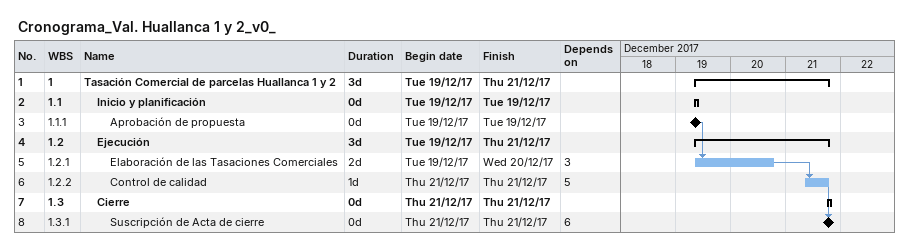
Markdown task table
Cronograma_Val. Huallanca 1 y 2_v0_

| ID | WBS | Task | Duration | Start | Finish | Predecessors |
|---|---|---|---|---|---|---|
| 1 | 1 | **Tasación Comercial de parcelas Huallanca 1 y 2** | 3d | 2017-12-19 | 2017-12-21 |  |
| 2 | 1.1 | **Inicio y planificación** | 0d | 2017-12-19 | 2017-12-19 |  |
| 3 | 1.1.1 | Aprobación de propuesta | 0d | 2017-12-19 | 2017-12-19 |  |
| 4 | 1.2 | **Ejecución** | 3d | 2017-12-19 | 2017-12-21 |  |
| 5 | 1.2.1 | Elaboración de las Tasaciones Comerciales | 2d | 2017-12-19 | 2017-12-20 | 3 |
| 6 | 1.2.2 | Control de calidad | 1d | 2017-12-21 | 2017-12-21 | 5 |
| 7 | 1.3 | **Cierre** | 0d | 2017-12-21 | 2017-12-21 |  |
| 8 | 1.3.1 | Suscripción de Acta de cierre | 0d | 2017-12-21 | 2017-12-21 | 6 |
